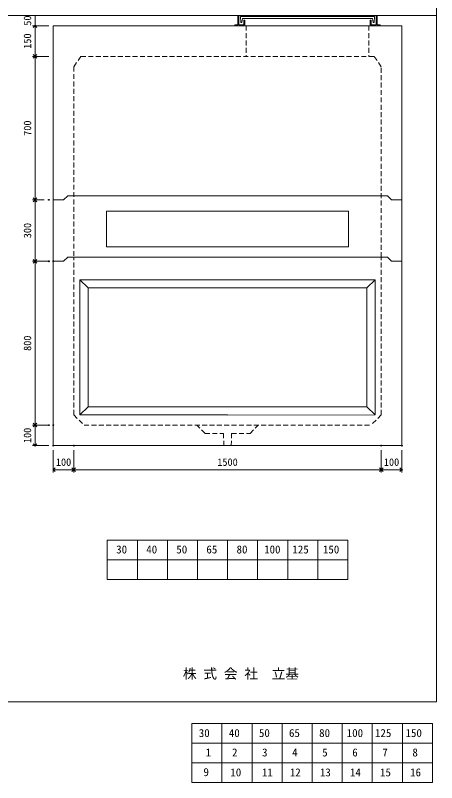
# Model space of a CAD drawing. Units: millimetres, scale not verified. Extents: x -6420 to 6420, y -3053 to 3053.
# Drawn here: x 4365 to 6420, y -3053 to 693 of the extents above; entities that cross this region are included whole.
import ezdxf
from ezdxf.enums import TextEntityAlignment as Align

# ---------------------------------------------------------------- set-up
doc = ezdxf.new("R2010")
doc.units = ezdxf.units.MM
doc.header["$LTSCALE"] = 20
doc.header["$PDMODE"] = 32
doc.header["$PDSIZE"] = 4
doc.linetypes.add('DASHED1', pattern=[1.8, 1.2, -0.6])
doc.linetypes.add('USER2', pattern=[50.8, 31.75, -6.35, 6.35, -6.35])
doc.layers.add('0-1_Defpoints', color=7, linetype='Continuous')
for name, color, linetype, lineweight in [('0-2_waku', 7, 'Continuous', 18), ('0-3_gaikei', 7, 'Continuous', 18), ('0-4_kakure', 7, 'DASHED1', 5), ('0-5_sunpou', 7, 'Continuous', 5), ('0-8_uchigawa', 6, 'Continuous', 18), ('0-A_futa', 3, 'Continuous', 18), ('0-B_GL', 4, 'Continuous', 18), ('0-D_文字１', 7, 'Continuous', 18), ('1-2_uchigawa2', 6, 'USER2', 18), ('1-4_文字２', 7, 'Continuous', 5)]:
    doc.layers.add(name, color=color, linetype=linetype, lineweight=lineweight)
doc.styles.add('ＭＳ ゴシック', font='')
doc.styles.get('ＭＳ ゴシック').set_extended_font_data('MS Gothic')

# ---------------------------------------------------------------- blocks, each defined once
blk = doc.blocks.new('_Open90')
at = {"layer": '0-5_sunpou'}
blk.add_line((0, 0), (-1, 0), dxfattribs=at)
blk.add_lwpolyline([(-0.5, 0.5), (0, 0), (-0.5, -0.5)], dxfattribs=at)
blk = doc.blocks.new('D75')
at = {"layer": '0-1_Defpoints'}
for p in [(7111.24, 2377.42), (7044.21, 2077.42), (7111.24, 2077.42)]:
    blk.add_point(p, dxfattribs=at)
at = {"layer": '0-5_sunpou'}
for p, q in [((7089.24, 2377.42), (7031.21, 2377.42)), ((7044.21, 2359.42), (7044.21, 2095.42)), ((7089.24, 2077.42), (7031.21, 2077.42))]:
    blk.add_line(p, q, dxfattribs=at)
at = {"layer": '0-5_sunpou', "xscale": 18, "yscale": 18}
for p, rotation in [((7044.21, 2377.42), 90), ((7044.21, 2077.42), 270)]:
    blk.add_blockref('_Open90', p, dxfattribs=dict(at, rotation=rotation))
at = {"layer": '0-5_sunpou', "style": 'ＭＳ ゴシック'}
blk.add_text('300', height=36.66, rotation=90, dxfattribs=at).set_placement((7036.21, 2189.92), align=Align.BOTTOM_LEFT)
blk = doc.blocks.new('D76')
at = {"layer": '0-1_Defpoints'}
for p in [(7133.24, 2077.42), (7044.21, 1277.42), (7133.24, 1277.42)]:
    blk.add_point(p, dxfattribs=at)
at = {"layer": '0-5_sunpou'}
for p, q in [((7111.24, 2077.42), (7031.21, 2077.42)), ((7044.21, 2059.42), (7044.21, 1295.42)), ((7111.24, 1277.42), (7031.21, 1277.42))]:
    blk.add_line(p, q, dxfattribs=at)
at = {"layer": '0-5_sunpou', "xscale": 18, "yscale": 18}
for p, rotation in [((7044.21, 2077.42), 90), ((7044.21, 1277.42), 270)]:
    blk.add_blockref('_Open90', p, dxfattribs=dict(at, rotation=rotation))
at = {"layer": '0-5_sunpou', "style": 'ＭＳ ゴシック'}
blk.add_text('800', height=36.66, rotation=90, dxfattribs=at).set_placement((7036.21, 1639.92), align=Align.BOTTOM_LEFT)
blk = doc.blocks.new('D77')
at = {"layer": '0-1_Defpoints'}
for p in [(7111.24, 1277.42), (7044.21, 1177.42), (7133.24, 1177.42)]:
    blk.add_point(p, dxfattribs=at)
at = {"layer": '0-5_sunpou'}
for p, q in [((7089.24, 1277.42), (7031.21, 1277.42)), ((7044.21, 1259.42), (7044.21, 1195.42)), ((7111.24, 1177.42), (7031.21, 1177.42))]:
    blk.add_line(p, q, dxfattribs=at)
at = {"layer": '0-5_sunpou', "xscale": 18, "yscale": 18}
for p, rotation in [((7044.21, 1277.42), 90), ((7044.21, 1177.42), 270)]:
    blk.add_blockref('_Open90', p, dxfattribs=dict(at, rotation=rotation))
at = {"layer": '0-5_sunpou', "style": 'ＭＳ ゴシック'}
blk.add_text('100', height=36.66, rotation=90, dxfattribs=at).set_placement((7036.21, 1189.92), align=Align.BOTTOM_LEFT)
blk = doc.blocks.new('D78')
at = {"layer": '0-1_Defpoints'}
for p in [(7133.24, 1177.42), (7233.24, 1177.42), (7233.24, 1059.71)]:
    blk.add_point(p, dxfattribs=at)
at = {"layer": '0-5_sunpou'}
for p, q in [((7133.24, 1155.42), (7133.24, 1046.71)), ((7233.24, 1155.42), (7233.24, 1046.71)), ((7151.24, 1059.71), (7215.24, 1059.71))]:
    blk.add_line(p, q, dxfattribs=at)
at = {"layer": '0-5_sunpou', "xscale": 18, "yscale": 18, "rotation": 180}
blk.add_blockref('_Open90', (7133.24, 1059.71), dxfattribs=at)
at = {"layer": '0-5_sunpou', "xscale": 18, "yscale": 18}
blk.add_blockref('_Open90', (7233.24, 1059.71), dxfattribs=at)
at = {"layer": '0-5_sunpou', "style": 'ＭＳ ゴシック'}
blk.add_text('100', height=36.66, dxfattribs=at).set_placement((7145.74, 1067.71), align=Align.BOTTOM_LEFT)
blk = doc.blocks.new('D79')
at = {"layer": '0-1_Defpoints'}
for p in [(7233.24, 1177.42), (8733.24, 1177.42), (8733.24, 1059.71)]:
    blk.add_point(p, dxfattribs=at)
at = {"layer": '0-5_sunpou'}
for p, q in [((7233.24, 1155.42), (7233.24, 1046.71)), ((8733.24, 1155.42), (8733.24, 1046.71)), ((7251.24, 1059.71), (8715.24, 1059.71))]:
    blk.add_line(p, q, dxfattribs=at)
at = {"layer": '0-5_sunpou', "xscale": 18, "yscale": 18, "rotation": 180}
blk.add_blockref('_Open90', (7233.24, 1059.71), dxfattribs=at)
at = {"layer": '0-5_sunpou', "xscale": 18, "yscale": 18}
blk.add_blockref('_Open90', (8733.24, 1059.71), dxfattribs=at)
at = {"layer": '0-5_sunpou', "style": 'ＭＳ ゴシック'}
blk.add_text('1500', height=36.66, dxfattribs=at).set_placement((7933.24, 1067.71), align=Align.BOTTOM_LEFT)
blk = doc.blocks.new('D80')
at = {"layer": '0-1_Defpoints'}
for p in [(8733.24, 1177.42), (8833.24, 1177.42), (8833.24, 1059.71)]:
    blk.add_point(p, dxfattribs=at)
at = {"layer": '0-5_sunpou'}
for p, q in [((8733.24, 1155.42), (8733.24, 1046.71)), ((8833.24, 1155.42), (8833.24, 1046.71)), ((8751.24, 1059.71), (8815.24, 1059.71))]:
    blk.add_line(p, q, dxfattribs=at)
at = {"layer": '0-5_sunpou', "xscale": 18, "yscale": 18, "rotation": 180}
blk.add_blockref('_Open90', (8733.24, 1059.71), dxfattribs=at)
at = {"layer": '0-5_sunpou', "xscale": 18, "yscale": 18}
blk.add_blockref('_Open90', (8833.24, 1059.71), dxfattribs=at)
at = {"layer": '0-5_sunpou', "style": 'ＭＳ ゴシック'}
blk.add_text('100', height=36.66, dxfattribs=at).set_placement((8745.74, 1067.71), align=Align.BOTTOM_LEFT)
blk = doc.blocks.new('_Open90_44')
at = {"layer": '0-5_sunpou'}
blk.add_line((0, 0), (-1, 0), dxfattribs=at)
blk.add_lwpolyline([(-0.5, 0.5), (0, 0), (-0.5, -0.5)], dxfattribs=at)
blk = doc.blocks.new('150')
at = {"layer": '0-5_sunpou'}
blk.add_line((8, 57), (8, -57), dxfattribs=at)
at = {"layer": '0-5_sunpou', "xscale": 18, "yscale": 18}
for p, rotation in [((8, 75), 90), ((8, -75), 270)]:
    blk.add_blockref('_Open90_44', p, dxfattribs=dict(at, rotation=rotation))
at = {"layer": '0-5_sunpou', "style": 'ＭＳ ゴシック'}
blk.add_text('150', height=36.66, rotation=90, dxfattribs=at).set_placement((0, -37.5), align=Align.BOTTOM_LEFT)
blk = doc.blocks.new('50')
at = {"layer": '0-5_sunpou'}
for p, q in [((57.6, 33.33), (-23.42, 33.33)), ((-10.42, 33.33), (-10.42, -16.67)), ((34.61, -16.67), (-23.42, -16.67)), ((56.61, -16.67), (-23.42, -16.67))]:
    blk.add_line(p, q, dxfattribs=at)
blk.add_point((-10.42, -16.67), dxfattribs=at)
at = {"layer": '0-5_sunpou', "style": 'ＭＳ ゴシック'}
blk.add_text('50', height=36.66, rotation=90, dxfattribs=at).set_placement((-18.42, -16.67), align=Align.BOTTOM_LEFT)
blk = doc.blocks.new('700')
at = {"layer": '0-5_sunpou'}
for p, q in [((75.03, 350), (-5, 350)), ((8, 332), (8, -332))]:
    blk.add_line(p, q, dxfattribs=at)
at = {"layer": '0-5_sunpou', "xscale": 18, "yscale": 18}
for p, rotation in [((8, 350), 90), ((8, -350), 270)]:
    blk.add_blockref('_Open90_44', p, dxfattribs=dict(at, rotation=rotation))
at = {"layer": '0-5_sunpou', "style": 'ＭＳ ゴシック'}
blk.add_text('700', height=36.66, rotation=90, dxfattribs=at).set_placement((0, -37.5), align=Align.BOTTOM_LEFT)

msp = doc.modelspace()

# ---------------------------------------------------------------- linework, layer by layer
at = {"layer": '0-2_waku'}
for p, q in [((6419.84, 3052.6), (6419.84, -2647.4)), ((6419.84, 3042.01), (6419.84, -2657.99)), ((6419.84, 3042.01), (6419.84, -2657.99)), ((6419.84, 3042.01), (6419.84, -2657.99)), ((6419.84, 2685.76), (6419.84, -2657.99)), ((4813.17, -1868.4), (4813.17, -2060.4)), ((4813.17, -1868.4), (4813.17, -2060.4)), ((4813.17, -1868.4), (4813.17, -2060.4)), ((4813.17, -1868.4), (4813.17, -2060.4)), ((4813.17, -1868.4), (5986.5, -1868.4)), ((4959.84, -1868.4), (4959.84, -2060.4)), ((5106.5, -1868.4), (5106.5, -2060.4)), ((5106.5, -1868.4), (5106.5, -2060.4)), ((5253.17, -1868.4), (5253.17, -2060.4)), ((5399.84, -1868.4), (5399.84, -2060.4)), ((5546.5, -1868.4), (5546.5, -2060.4)), ((5693.17, -1868.4), (5693.17, -2060.4)), ((5839.84, -1868.4), (5839.84, -2060.4)), ((5986.5, -1868.4), (5986.5, -2060.4)), ((4813.17, -1964.4), (5986.5, -1964.4)), ((4813.17, -2060.4), (5986.5, -2060.4)), ((-1740.16, -2657.99), (6419.84, -2657.99))]:
    msp.add_line(p, q, dxfattribs=at)
at = {"layer": '0-3_gaikei'}
for p, q in [((4549.84, 642.6), (4549.84, -507.4)), ((4549.84, 642.6), (6249.84, 642.6)), ((4549.84, 642.6), (6249.84, 642.6)), ((6249.84, 642.6), (6249.84, -507.4)), ((4549.84, -207.4), (4599.84, -207.4)), ((4549.84, -207.4), (4599.84, -207.4)), ((4619.84, -187.4), (4599.84, -207.4)), ((4619.84, -187.4), (6179.84, -187.4)), ((6179.84, -187.4), (6199.84, -207.4)), ((6199.84, -207.4), (6249.84, -207.4)), ((4549.84, -507.4), (4599.84, -507.4)), ((4549.84, -507.4), (4599.84, -507.4)), ((4549.84, -507.4), (4599.84, -507.4)), ((4549.84, -507.4), (4599.84, -507.4)), ((4549.84, -507.4), (4599.84, -507.4)), ((4549.84, -507.4), (4599.84, -507.4)), ((4549.84, -507.4), (4599.84, -507.4)), ((4549.84, -507.4), (4599.84, -507.4)), ((4549.84, -507.4), (4549.84, -1407.4)), ((4549.84, -507.4), (4599.84, -507.4)), ((4549.84, -507.4), (4599.84, -507.4)), ((4549.84, -507.4), (4599.84, -507.4)), ((4549.84, -507.4), (4599.84, -507.4)), ((4549.84, -507.4), (4599.84, -507.4)), ((4549.84, -507.4), (4599.84, -507.4)), ((4549.84, -507.4), (4599.84, -507.4)), ((4549.84, -507.4), (4599.84, -507.4)), ((4549.84, -507.4), (4599.84, -507.4)), ((4549.84, -507.4), (4599.84, -507.4)), ((4549.84, -507.4), (4599.84, -507.4)), ((4549.84, -507.4), (4599.84, -507.4)), ((4549.84, -507.4), (4599.84, -507.4)), ((4619.84, -487.4), (4599.84, -507.4)), ((4619.84, -487.4), (4599.84, -507.4)), ((4619.84, -487.4), (4599.84, -507.4)), ((4619.84, -487.4), (4599.84, -507.4)), ((4619.84, -487.4), (4599.84, -507.4)), ((4619.84, -487.4), (4599.84, -507.4)), ((4619.84, -487.4), (4599.84, -507.4)), ((4619.84, -487.4), (4599.84, -507.4)), ((4619.84, -487.4), (4599.84, -507.4)), ((4619.84, -487.4), (4599.84, -507.4)), ((4619.84, -487.4), (4599.84, -507.4)), ((4619.84, -487.4), (4599.84, -507.4)), ((4619.84, -487.4), (4599.84, -507.4)), ((4619.84, -487.4), (4599.84, -507.4)), ((4619.84, -487.4), (4599.84, -507.4)), ((4619.84, -487.4), (4599.84, -507.4)), ((4619.84, -487.4), (4599.84, -507.4)), ((4619.84, -487.4), (4599.84, -507.4)), ((4619.84, -487.4), (4599.84, -507.4)), ((4619.84, -487.4), (4599.84, -507.4)), ((4619.84, -487.4), (4599.84, -507.4)), ((4619.84, -487.4), (6179.84, -487.4)), ((4619.84, -487.4), (6179.84, -487.4)), ((4619.84, -487.4), (6179.84, -487.4)), ((4619.84, -487.4), (6179.84, -487.4)), ((4619.84, -487.4), (6179.84, -487.4)), ((4619.84, -487.4), (6179.84, -487.4)), ((4619.84, -487.4), (6179.84, -487.4)), ((4619.84, -487.4), (6179.84, -487.4)), ((4619.84, -487.4), (6179.84, -487.4)), ((4619.84, -487.4), (6179.84, -487.4)), ((4619.84, -487.4), (6179.84, -487.4)), ((4619.84, -487.4), (6179.84, -487.4)), ((4619.84, -487.4), (6179.84, -487.4)), ((4619.84, -487.4), (6179.84, -487.4)), ((4619.84, -487.4), (6179.84, -487.4)), ((4619.84, -487.4), (6179.84, -487.4)), ((4619.84, -487.4), (6179.84, -487.4)), ((4619.84, -487.4), (6179.84, -487.4)), ((4619.84, -487.4), (6179.84, -487.4)), ((4619.84, -487.4), (6179.84, -487.4)), ((4619.84, -487.4), (6179.84, -487.4)), ((6179.84, -487.4), (6199.84, -507.4)), ((6179.84, -487.4), (6199.84, -507.4)), ((6179.84, -487.4), (6199.84, -507.4)), ((6179.84, -487.4), (6199.84, -507.4)), ((6179.84, -487.4), (6199.84, -507.4)), ((6179.84, -487.4), (6199.84, -507.4)), ((6179.84, -487.4), (6199.84, -507.4)), ((6179.84, -487.4), (6199.84, -507.4)), ((6179.84, -487.4), (6199.84, -507.4)), ((6179.84, -487.4), (6199.84, -507.4)), ((6179.84, -487.4), (6199.84, -507.4)), ((6179.84, -487.4), (6199.84, -507.4)), ((6179.84, -487.4), (6199.84, -507.4)), ((6179.84, -487.4), (6199.84, -507.4)), ((6179.84, -487.4), (6199.84, -507.4)), ((6179.84, -487.4), (6199.84, -507.4)), ((6179.84, -487.4), (6199.84, -507.4)), ((6179.84, -487.4), (6199.84, -507.4)), ((6179.84, -487.4), (6199.84, -507.4)), ((6179.84, -487.4), (6199.84, -507.4)), ((6179.84, -487.4), (6199.84, -507.4)), ((6199.84, -507.4), (6249.84, -507.4)), ((6199.84, -507.4), (6249.84, -507.4)), ((6199.84, -507.4), (6249.84, -507.4)), ((6199.84, -507.4), (6249.84, -507.4)), ((6199.84, -507.4), (6249.84, -507.4)), ((6199.84, -507.4), (6249.84, -507.4)), ((6199.84, -507.4), (6249.84, -507.4)), ((6199.84, -507.4), (6249.84, -507.4)), ((6199.84, -507.4), (6249.84, -507.4)), ((6199.84, -507.4), (6249.84, -507.4)), ((6199.84, -507.4), (6249.84, -507.4)), ((6199.84, -507.4), (6249.84, -507.4)), ((6199.84, -507.4), (6249.84, -507.4)), ((6199.84, -507.4), (6249.84, -507.4)), ((6199.84, -507.4), (6249.84, -507.4)), ((6199.84, -507.4), (6249.84, -507.4)), ((6199.84, -507.4), (6249.84, -507.4)), ((6199.84, -507.4), (6249.84, -507.4)), ((6199.84, -507.4), (6249.84, -507.4)), ((6199.84, -507.4), (6249.84, -507.4)), ((6199.84, -507.4), (6249.84, -507.4)), ((6249.84, -1407.4), (6249.84, -507.4)), ((4549.84, -1407.4), (6249.84, -1407.4))]:
    msp.add_line(p, q, dxfattribs=at)
at = {"layer": '0-4_kakure'}
for p, q in [((5489.84, 642.6), (5489.84, 492.6)), ((6089.84, 642.6), (6089.84, 492.6)), ((4649.84, 442.6), (4684.84, 492.6)), ((4684.84, 492.6), (6114.84, 492.6)), ((6149.84, 442.6), (6114.84, 492.6)), ((4649.84, 442.6), (4649.84, -487.4)), ((6149.84, -487.4), (6149.84, 442.6)), ((4649.84, -1257.4), (4649.84, -487.4)), ((6149.84, -1257.4), (6149.84, -487.4)), ((4649.84, -1257.4), (4699.84, -1307.4)), ((6149.84, -1257.4), (6099.84, -1307.4)), ((4699.84, -1307.4), (6099.84, -1307.4)), ((5289.84, -1347.4), (5249.84, -1307.4)), ((5289.84, -1347.4), (5379.84, -1347.4)), ((5379.84, -1347.4), (5382.34, -1407.4)), ((5419.84, -1347.4), (5417.34, -1407.4))]:
    msp.add_line(p, q, dxfattribs=at)
msp.add_lwpolyline([(5419.84, -1347.4), (5509.84, -1347.4), (5549.84, -1307.4)], dxfattribs=at)
at = {"layer": '0-8_uchigawa'}
for p, q in [((4679.84, -597.4), (5399.84, -597.4)), ((4679.84, -597.4), (4679.84, -1257.4)), ((4719.84, -637.4), (4679.84, -597.4)), ((6119.84, -597.4), (5399.84, -597.4)), ((6079.84, -637.4), (6119.84, -597.4)), ((6119.84, -597.4), (6119.84, -1257.4)), ((6119.84, -597.4), (6119.84, -1257.4)), ((4719.84, -637.4), (4719.84, -1217.4)), ((4719.84, -637.4), (5399.84, -637.4)), ((4719.84, -637.4), (5399.84, -637.4)), ((6079.84, -637.4), (5399.84, -637.4)), ((6079.84, -637.4), (6079.84, -1217.4)), ((4719.84, -1217.4), (4679.84, -1257.4)), ((4719.84, -1217.4), (5399.84, -1217.4)), ((4679.84, -1257.4), (5399.84, -1257.4)), ((5400.53, -1258.09), (6119.84, -1257.4))]:
    msp.add_line(p, q, dxfattribs=at)
msp.add_lwpolyline([(5399.84, -1217.4), (6079.84, -1217.4), (6119.84, -1257.4)], dxfattribs=at)
at = {"layer": '0-A_futa'}
for p, q in [((5449.84, 690.6), (5449.84, 647.6)), ((5451.84, 692.6), (5454.84, 692.6)), ((5454.84, 692.6), (5454.84, 647.6)), ((5462.65, 688.1), (6116.98, 688.1)), ((5462.65, 688.1), (5465.14, 658.1)), ((5473.17, 677.1), (5468.85, 658.1)), ((5473.17, 677.1), (6106.51, 677.1)), ((6106.51, 677.1), (6110.82, 658.1)), ((6116.98, 688.1), (6114.73, 658.1)), ((6124.84, 692.6), (6127.84, 692.6)), ((6124.84, 692.6), (6124.84, 647.6)), ((6129.84, 690.6), (6129.84, 647.6)), ((5434.84, 645.6), (5434.84, 644.6)), ((5436.84, 647.6), (5449.84, 647.6)), ((5489.84, 642.6), (5436.84, 642.6)), ((5454.84, 647.6), (5479.84, 647.6)), ((5465.14, 658.1), (5468.85, 658.1)), ((5479.84, 667.6), (5479.84, 647.6)), ((5481.84, 669.6), (5482.84, 669.6)), ((5484.84, 667.6), (5484.84, 642.6)), ((6094.84, 667.6), (6094.84, 642.6)), ((6094.84, 642.6), (6142.84, 642.6)), ((6097.84, 669.6), (6096.84, 669.6)), ((6099.84, 667.6), (6099.84, 647.6)), ((6124.84, 647.6), (6099.84, 647.6)), ((6114.73, 658.1), (6110.82, 658.1)), ((6142.84, 647.6), (6129.84, 647.6)), ((6144.84, 645.6), (6144.84, 644.6))]:
    msp.add_line(p, q, dxfattribs=at)
for centre, start, end in [((5451.84, 690.6), 90, 180), ((6127.84, 690.6), 0, 90), ((5436.84, 645.6), 90, 180), ((5436.84, 644.6), 180, 270), ((5481.84, 667.6), 90, 180), ((5482.84, 667.6), 0, 90), ((6096.84, 667.6), 90, 180), ((6097.84, 667.6), 0, 90), ((6142.84, 645.6), 0, 90), ((6142.84, 644.6), 270, 0)]:
    msp.add_arc(centre, 2, start, end, dxfattribs=at)
at = {"layer": '0-B_GL'}
msp.add_line((-1740.16, 692.6), (6419.84, 692.6), dxfattribs=at)
at = {"layer": '1-2_uchigawa2'}
for p, q in [((4809.84, -262.4), (5399.84, -262.4)), ((4809.84, -262.4), (4809.84, -437.4)), ((5989.84, -262.4), (5399.84, -262.4)), ((5989.84, -262.4), (5989.84, -437.4)), ((4809.84, -437.4), (5400.37, -437.4)), ((5989.84, -437.4), (5399.3, -437.4))]:
    msp.add_line(p, q, dxfattribs=at)
at = {"layer": '1-4_文字２'}
for p, q in [((5225.95, -2764.67), (5225.95, -2956.67)), ((5225.95, -2764.67), (5225.95, -2956.67)), ((5225.95, -2764.67), (5225.95, -2956.67)), ((5225.95, -2764.67), (5225.95, -2956.67)), ((5225.95, -2764.67), (6399.28, -2764.67)), ((5225.95, -2764.67), (5225.95, -2956.67)), ((5225.95, -2764.67), (5225.95, -2956.67)), ((5225.95, -2764.67), (5225.95, -2956.67)), ((5225.95, -2764.67), (5225.95, -2956.67)), ((5225.95, -2764.67), (6399.28, -2764.67)), ((5372.62, -2764.67), (5372.62, -2956.67)), ((5372.62, -2764.67), (5372.62, -2956.67)), ((5519.28, -2764.67), (5519.28, -2956.67)), ((5519.28, -2764.67), (5519.28, -2956.67)), ((5519.28, -2764.67), (5519.28, -2956.67)), ((5519.28, -2764.67), (5519.28, -2956.67)), ((5665.95, -2764.67), (5665.95, -2956.67)), ((5665.95, -2764.67), (5665.95, -2956.67)), ((5812.62, -2764.67), (5812.62, -2956.67)), ((5812.62, -2764.67), (5812.62, -2956.67)), ((5959.28, -2764.67), (5959.28, -2956.67)), ((5959.28, -2764.67), (5959.28, -2956.67)), ((6105.95, -2764.67), (6105.95, -2956.67)), ((6105.95, -2764.67), (6105.95, -2956.67)), ((6252.62, -2764.67), (6252.62, -2956.67)), ((6252.62, -2764.67), (6252.62, -2956.67)), ((6399.28, -2764.67), (6399.28, -2956.67)), ((6399.28, -2764.67), (6399.28, -2956.67)), ((5225.95, -2860.67), (6399.28, -2860.67)), ((5225.95, -2860.67), (6399.28, -2860.67)), ((5225.95, -2956.67), (6399.28, -2956.67)), ((5225.95, -2956.67), (6399.28, -2956.67)), ((5225.95, -2956.67), (5225.95, -3052.67)), ((5225.95, -2956.67), (5225.95, -3052.67)), ((5225.95, -2956.67), (5225.95, -3052.67)), ((5225.95, -2956.67), (5225.95, -3052.67)), ((5225.95, -2956.67), (6399.28, -2956.67)), ((5225.95, -2956.67), (5225.95, -3052.67)), ((5225.95, -2956.67), (5225.95, -3052.67)), ((5225.95, -2956.67), (5225.95, -3052.67)), ((5225.95, -2956.67), (5225.95, -3052.67)), ((5225.95, -2956.67), (6399.28, -2956.67)), ((5372.62, -2956.67), (5372.62, -3052.67)), ((5372.62, -2956.67), (5372.62, -3052.67)), ((5519.28, -2956.67), (5519.28, -3052.67)), ((5519.28, -2956.67), (5519.28, -3052.67)), ((5519.28, -2956.67), (5519.28, -3052.67)), ((5519.28, -2956.67), (5519.28, -3052.67)), ((5665.95, -2956.67), (5665.95, -3052.67)), ((5665.95, -2956.67), (5665.95, -3052.67)), ((5812.62, -2956.67), (5812.62, -3052.67)), ((5812.62, -2956.67), (5812.62, -3052.67)), ((5959.28, -2956.67), (5959.28, -3052.67)), ((5959.28, -2956.67), (5959.28, -3052.67)), ((6105.95, -2956.67), (6105.95, -3052.67)), ((6105.95, -2956.67), (6105.95, -3052.67)), ((6252.62, -2956.67), (6252.62, -3052.67)), ((6252.62, -2956.67), (6252.62, -3052.67)), ((6399.28, -2956.67), (6399.28, -3052.67)), ((6399.28, -2956.67), (6399.28, -3052.67)), ((5225.95, -3052.67), (6399.28, -3052.67)), ((5225.95, -3052.67), (6399.28, -3052.67))]:
    msp.add_line(p, q, dxfattribs=at)

# ---------------------------------------------------------------- block references
at = {"layer": '0-5_sunpou'}
for name, p in [('50', (4471.23, 659.26)), ('150', (4452.81, 567.6)), ('700', (4452.81, 142.6)), ('D75', (-2583.4, -2584.82)), ('D76', (-2583.4, -2584.82)), ('D77', (-2583.4, -2584.82)), ('D78', (-2583.4, -2584.82)), ('D79', (-2583.4, -2584.82)), ('D80', (-2583.4, -2584.82))]:
    msp.add_blockref(name, p, dxfattribs=at)

# ---------------------------------------------------------------- texts
at = {"layer": '0-D_文字１', "style": 'ＭＳ ゴシック'}
for s, height, p in [('30', 39.1, (4856.57, -1945.49)), ('40', 39.1, (5003.24, -1945.49)), ('50', 39.1, (5149.9, -1945.49)), ('65', 39.1, (5296.57, -1945.49)), ('80', 39.1, (5443.78, -1945.49)), ('100', 39.1, (5578.28, -1945.49)), ('125', 39.1, (5716.13, -1945.49)), ('150', 39.1, (5865.15, -1945.49)), (' 株 式 会 社\u3000立基', 48.88, (5148.55, -2559.8))]:
    msp.add_text(s, height=height, dxfattribs=at).set_placement(p, align=Align.BOTTOM_LEFT)
at = {"layer": '1-4_文字２', "style": 'ＭＳ ゴシック'}
for s, p in [('30', (5259.49, -2841.75)), ('30', (5259.49, -2841.75)), ('40', (5406.15, -2841.75)), ('40', (5406.15, -2841.75)), ('50', (5552.82, -2841.75)), ('50', (5552.82, -2841.75)), ('65', (5699.49, -2841.75)), ('65', (5699.49, -2841.75)), ('80', (5846.7, -2841.75)), ('80', (5846.7, -2841.75)), ('100', (5981.2, -2841.75)), ('100', (5981.2, -2841.75)), ('125', (6119.05, -2841.75)), ('125', (6119.05, -2841.75)), ('150', (6268.07, -2841.75)), ('150', (6268.07, -2841.75)), ('1', (5293.02, -2936.47)), ('2', (5421.6, -2936.47)), ('3', (5568.27, -2936.47)), ('4', (5714.93, -2936.47)), ('5', (5861.6, -2936.47)), ('6', (6008.27, -2936.47)), ('7', (6154.93, -2936.47)), ('8', (6301.6, -2936.47)), ('9', (5282.26, -3032.47)), ('10', (5413.48, -3033.75)), ('11', (5567.48, -3033.75)), ('12', (5703.76, -3033.75)), ('13', (5850.42, -3033.75)), ('14', (5997.09, -3033.75)), ('15', (6143.76, -3033.75)), ('16', (6290.42, -3033.75))]:
    msp.add_text(s, height=39.1, dxfattribs=at).set_placement(p, align=Align.BOTTOM_LEFT)

doc.saveas('drawing.dxf')
